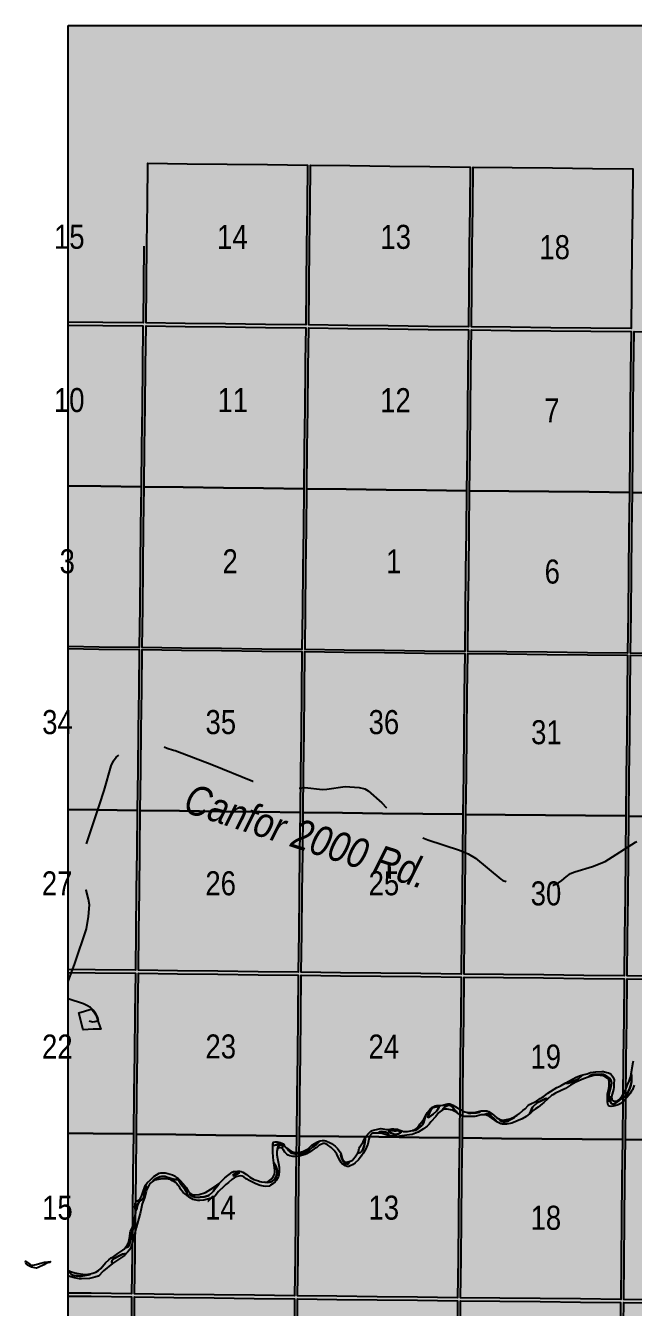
# Model space of a CAD drawing. Extents: x 403018 to 417191, y 6033193 to 6042673.
# Drawn here: x 412909.2 to 413111.7, y 6037380.5 to 6037807.5 of the extents above; entities that cross this region are included whole.
import ezdxf

# ---------------------------------------------------------------- set-up
doc = ezdxf.new("R2010")
doc.units = 0
doc.header["$LTSCALE"] = 5
doc.linetypes.add('DASHED2', pattern=[9.525, 6.35, -3.175])
for name, color, linetype in [('DML', 35, 'Continuous'), ('L-TITLEDB-T', 4, 'Continuous'), ('Quarters', 8, 'Continuous'), ('RoadSeg', 57, 'DASHED2'), ('T-WATER', 160, 'Continuous')]:
    doc.layers.add(name, color=color, linetype=linetype)
doc.layers.add('ROUTE-MAP-BACKGROUND-H', color=7, linetype='Continuous', true_color=0xf0ebff)
doc.styles.add('120', font='ARIALN.TTF', dxfattribs={"height": 13})
doc.styles.add('80L', font='ARIALN.TTF', dxfattribs={"height": 10})

msp = doc.modelspace()

# ---------------------------------------------------------------- hatches: boundary and pattern name
at = {"layer": 'ROUTE-MAP-BACKGROUND-H'}
h = msp.add_hatch(color=256, dxfattribs=at)
h.dxf.hatch_style = 1
h.paths.add_polyline_path([(412923.423, 6037807.465), (416092.9, 6037807.465), (416092.9, 6035965.758), (412923.423, 6035965.758)])

# ---------------------------------------------------------------- linework, layer by layer
at = {"layer": 'DML'}
msp.add_lwpolyline([(412933.983, 6037474.022), (412934.267, 6037473.163), (412933.969, 6037473.163), (412933.834, 6037473.163), (412931.761, 6037473.163), (412928.453, 6037472.926), (412926.96, 6037478.603), (412928.872, 6037479.203), (412930.666, 6037479.767), (412931.188, 6037479.93), (412931.353, 6037479.712), (412931.964, 6037478.907), (412932.68, 6037477.963), (412932.879, 6037477.362), (412933.449, 6037475.639), (412933.983, 6037474.022)], close=True, dxfattribs=at)
at = {"layer": 'Quarters'}
for points in [[(413002.697, 6037720.82), (413002.547, 6037707.765), (412989.167, 6037707.929), (412975.786, 6037708.093), (412962.406, 6037708.257), (412949.36, 6037708.416), (412949.514, 6037721.471), (412949.672, 6037734.861), (412949.83, 6037748.25), (412949.988, 6037761.639), (412963.028, 6037761.48), (412976.404, 6037761.316), (412989.78, 6037761.152), (413003.156, 6037760.989), (413003.003, 6037747.599), (413002.85, 6037734.21), (413002.697, 6037720.82)], [(413056.883, 6037720.163), (413056.739, 6037707.108), (413043.358, 6037707.27), (413029.978, 6037707.433), (413016.597, 6037707.595), (413003.551, 6037707.753), (413003.701, 6037720.808), (413003.854, 6037734.197), (413004.007, 6037747.587), (413004.16, 6037760.976), (413017.201, 6037760.819), (413030.577, 6037760.657), (413043.953, 6037760.496), (413057.329, 6037760.334), (413057.18, 6037746.944), (413057.032, 6037733.554), (413056.883, 6037720.163)], [(413070.794, 6037706.966), (413057.743, 6037707.098), (413057.888, 6037720.153), (413058.036, 6037733.544), (413058.184, 6037746.934), (413058.333, 6037760.324), (413071.379, 6037760.192), (413084.76, 6037760.056), (413098.141, 6037759.921), (413111.521, 6037759.785), (413111.378, 6037746.395), (413111.234, 6037733.005), (413111.091, 6037719.614), (413110.951, 6037706.558), (413097.565, 6037706.694), (413084.179, 6037706.83), (413070.794, 6037706.966)], [(413002.076, 6037666.593), (413001.923, 6037653.203), (412988.538, 6037653.367), (412975.153, 6037653.531), (412961.767, 6037653.695), (412948.717, 6037653.854), (412948.875, 6037667.244), (412949.032, 6037680.633), (412949.19, 6037694.023), (412949.348, 6037707.412), (412962.394, 6037707.252), (412975.775, 6037707.089), (412989.155, 6037706.925), (413002.536, 6037706.761), (413002.411, 6037695.846), (413002.383, 6037693.372), (413002.229, 6037679.982), (413002.076, 6037666.593)], [(413056.283, 6037665.933), (413056.134, 6037652.543), (413042.749, 6037652.706), (413029.364, 6037652.869), (413015.978, 6037653.032), (413002.928, 6037653.191), (413003.081, 6037666.581), (413003.234, 6037679.97), (413003.387, 6037693.36), (413003.54, 6037706.749), (413016.586, 6037706.591), (413029.966, 6037706.428), (413043.347, 6037706.266), (413056.728, 6037706.104), (413056.579, 6037692.714), (413056.431, 6037679.323), (413056.283, 6037665.933)], [(413070.194, 6037652.4), (413057.138, 6037652.533), (413057.287, 6037665.923), (413057.435, 6037679.313), (413057.584, 6037692.703), (413057.732, 6037706.094), (413070.783, 6037705.961), (413084.168, 6037705.826), (413097.554, 6037705.69), (413110.94, 6037705.554), (413110.796, 6037692.164), (413110.653, 6037678.773), (413110.509, 6037665.383), (413110.365, 6037651.993), (413096.975, 6037652.129), (413083.585, 6037652.264), (413070.194, 6037652.4)], [(413124.425, 6037651.85), (413111.37, 6037651.982), (413111.513, 6037665.373), (413111.657, 6037678.763), (413111.801, 6037692.154), (413111.944, 6037705.544), (413124.995, 6037705.412), (413138.38, 6037705.276), (413151.766, 6037705.14), (413165.151, 6037705.004), (413165.012, 6037691.614), (413164.874, 6037678.223), (413164.735, 6037664.833), (413164.596, 6037651.443), (413151.206, 6037651.578), (413137.816, 6037651.714), (413124.425, 6037651.85)], [(413001.464, 6037613.035), (413001.311, 6037599.645), (412987.921, 6037599.809), (412974.531, 6037599.973), (412961.14, 6037600.137), (412948.085, 6037600.297), (412948.243, 6037613.686), (412948.401, 6037627.075), (412948.559, 6037640.465), (412948.717, 6037653.854), (412961.767, 6037653.695), (412975.153, 6037653.531), (412988.538, 6037653.367), (413001.923, 6037653.203), (413001.77, 6037639.814), (413001.617, 6037626.424), (413001.464, 6037613.035)], [(413055.689, 6037612.372), (413055.541, 6037598.982), (413042.151, 6037599.146), (413028.761, 6037599.31), (413015.37, 6037599.473), (413002.315, 6037599.633), (413002.468, 6037613.023), (413002.621, 6037626.412), (413002.774, 6037639.802), (413002.928, 6037653.191), (413015.978, 6037653.032), (413029.364, 6037652.869), (413042.749, 6037652.706), (413056.134, 6037652.543), (413055.986, 6037639.153), (413055.837, 6037625.763), (413055.689, 6037612.372)], [(413069.605, 6037598.839), (413056.545, 6037598.972), (413056.693, 6037612.362), (413056.842, 6037625.752), (413056.99, 6037639.143), (413057.138, 6037652.533), (413070.194, 6037652.4), (413083.585, 6037652.264), (413096.975, 6037652.129), (413110.365, 6037651.993), (413110.222, 6037638.602), (413110.078, 6037625.212), (413109.935, 6037611.821), (413109.791, 6037598.431), (413096.396, 6037598.567), (413083.001, 6037598.703), (413069.605, 6037598.839)], [(413123.855, 6037598.288), (413110.795, 6037598.421), (413110.939, 6037611.811), (413111.082, 6037625.202), (413111.226, 6037638.592), (413111.37, 6037651.982), (413124.425, 6037651.85), (413137.816, 6037651.714), (413151.206, 6037651.578), (413164.596, 6037651.443), (413164.457, 6037638.052), (413164.318, 6037624.662), (413164.18, 6037611.271), (413164.041, 6037597.881), (413150.646, 6037598.017), (413137.251, 6037598.153), (413123.855, 6037598.288)], [(413000.843, 6037558.794), (413000.69, 6037545.4), (412987.295, 6037545.565), (412973.9, 6037545.729), (412960.505, 6037545.893), (412947.445, 6037546.053), (412947.603, 6037559.446), (412947.761, 6037572.839), (412947.919, 6037586.233), (412948.077, 6037599.627), (412961.133, 6037599.467), (412974.523, 6037599.304), (412987.913, 6037599.14), (413001.303, 6037598.976), (413001.15, 6037585.581), (413000.997, 6037572.187), (413000.843, 6037558.794)], [(413055.089, 6037558.134), (413054.941, 6037544.742), (413041.545, 6037544.905), (413028.15, 6037545.067), (413014.755, 6037545.23), (413001.695, 6037545.388), (413001.848, 6037558.782), (413002.001, 6037572.175), (413002.154, 6037585.569), (413002.307, 6037598.964), (413015.363, 6037598.804), (413028.753, 6037598.64), (413042.143, 6037598.476), (413055.533, 6037598.313), (413055.385, 6037584.919), (413055.237, 6037571.526), (413055.089, 6037558.134)], [(413069.01, 6037544.599), (413055.945, 6037544.732), (413056.093, 6037558.124), (413056.241, 6037571.516), (413056.389, 6037584.909), (413056.538, 6037598.302), (413069.598, 6037598.17), (413082.993, 6037598.034), (413096.389, 6037597.898), (413109.784, 6037597.762), (413109.64, 6037584.368), (413109.496, 6037570.974), (413109.352, 6037557.582), (413109.209, 6037544.19), (413095.809, 6037544.327), (413082.409, 6037544.463), (413069.01, 6037544.599)], [(413123.278, 6037544.048), (413110.213, 6037544.18), (413110.357, 6037557.572), (413110.5, 6037570.964), (413110.644, 6037584.358), (413110.788, 6037597.751), (413123.848, 6037597.619), (413137.244, 6037597.483), (413150.639, 6037597.347), (413164.034, 6037597.212), (413163.894, 6037583.818), (413163.755, 6037570.424), (413163.616, 6037557.032), (413163.476, 6037543.64), (413150.077, 6037543.776), (413136.677, 6037543.912), (413123.278, 6037544.048)], [(413000.231, 6037505.221), (413000.082, 6037492.162), (412986.682, 6037492.327), (412973.282, 6037492.491), (412959.882, 6037492.656), (412946.816, 6037492.816), (412946.971, 6037505.874), (412947.129, 6037519.267), (412947.287, 6037532.66), (412947.445, 6037546.053), (412960.505, 6037545.893), (412973.9, 6037545.729), (412987.295, 6037545.565), (413000.69, 6037545.4), (413000.537, 6037532.007), (413000.384, 6037518.614), (413000.231, 6037505.221)], [(413054.497, 6037504.567), (413054.352, 6037491.51), (413040.952, 6037491.671), (413027.552, 6037491.832), (413014.152, 6037491.993), (413001.086, 6037492.15), (413001.236, 6037505.208), (413001.389, 6037518.602), (413001.542, 6037531.995), (413001.695, 6037545.388), (413014.755, 6037545.23), (413028.15, 6037545.067), (413041.545, 6037544.905), (413054.941, 6037544.742), (413054.793, 6037531.351), (413054.645, 6037517.959), (413054.497, 6037504.567)], [(413068.426, 6037491.367), (413055.357, 6037491.5), (413055.501, 6037504.557), (413055.649, 6037517.949), (413055.797, 6037531.34), (413055.945, 6037544.732), (413069.01, 6037544.599), (413082.409, 6037544.463), (413095.809, 6037544.327), (413109.209, 6037544.19), (413109.072, 6037531.489), (413109.065, 6037530.798), (413108.921, 6037517.406), (413108.778, 6037504.014), (413108.638, 6037490.957), (413095.234, 6037491.094), (413081.83, 6037491.23), (413068.426, 6037491.367)], [(413122.711, 6037490.815), (413109.642, 6037490.947), (413109.782, 6037504.004), (413109.926, 6037517.396), (413110.069, 6037530.788), (413110.213, 6037544.18), (413123.278, 6037544.048), (413136.677, 6037543.912), (413150.077, 6037543.776), (413163.476, 6037543.64), (413163.337, 6037530.249), (413163.198, 6037516.857), (413163.059, 6037503.465), (413162.923, 6037490.408), (413149.519, 6037490.543), (413136.115, 6037490.679), (413122.711, 6037490.815)], [(412999.612, 6037450.978), (412999.459, 6037437.585), (412986.053, 6037437.75), (412972.648, 6037437.914), (412959.243, 6037438.079), (412946.172, 6037438.24), (412946.331, 6037451.633), (412946.489, 6037465.026), (412946.647, 6037478.419), (412946.805, 6037491.812), (412959.87, 6037491.651), (412973.27, 6037491.487), (412986.67, 6037491.322), (413000.071, 6037491.158), (412999.918, 6037477.765), (412999.765, 6037464.371), (412999.612, 6037450.978)], [(413053.897, 6037450.33), (413053.749, 6037436.939), (413040.344, 6037437.098), (413026.939, 6037437.258), (413013.533, 6037437.417), (413000.463, 6037437.573), (413000.538, 6037444.164), (413000.616, 6037450.966), (413000.769, 6037464.359), (413000.922, 6037477.753), (413001.075, 6037491.146), (413014.14, 6037490.989), (413027.541, 6037490.828), (413040.941, 6037490.667), (413054.341, 6037490.506), (413054.193, 6037477.114), (413054.045, 6037463.722), (413053.897, 6037450.33)], [(413067.827, 6037436.795), (413054.753, 6037436.928), (413054.901, 6037450.32), (413055.049, 6037463.712), (413055.197, 6037477.104), (413055.345, 6037490.496), (413068.415, 6037490.363), (413081.819, 6037490.226), (413095.223, 6037490.089), (413108.627, 6037489.953), (413108.483, 6037476.561), (413108.34, 6037463.169), (413108.196, 6037449.777), (413108.053, 6037436.385), (413094.644, 6037436.522), (413081.236, 6037436.658), (413067.827, 6037436.795)], [(413122.131, 6037436.242), (413109.057, 6037436.375), (413109.2, 6037449.767), (413109.344, 6037463.159), (413109.488, 6037476.551), (413109.631, 6037489.943), (413122.701, 6037489.81), (413136.105, 6037489.674), (413149.509, 6037489.539), (413162.913, 6037489.404), (413162.774, 6037476.012), (413162.635, 6037462.62), (413162.495, 6037449.228), (413162.356, 6037435.837), (413148.948, 6037435.971), (413135.539, 6037436.106), (413122.131, 6037436.242)], [(412998.999, 6037397.405), (412998.85, 6037384.347), (412985.44, 6037384.512), (412972.03, 6037384.677), (412958.62, 6037384.842), (412945.544, 6037385.002), (412945.698, 6037398.061), (412945.856, 6037411.454), (412946.014, 6037424.847), (412946.172, 6037438.24), (412959.243, 6037438.079), (412972.648, 6037437.914), (412986.053, 6037437.75), (412999.459, 6037437.585), (412999.306, 6037424.192), (412999.152, 6037410.798), (412998.999, 6037397.405)], [(413053.305, 6037396.763), (413053.161, 6037383.706), (413039.751, 6037383.864), (413026.34, 6037384.022), (413012.93, 6037384.181), (412999.854, 6037384.335), (413000.004, 6037397.393), (413000.157, 6037410.786), (413000.31, 6037424.18), (413000.463, 6037437.573), (413013.533, 6037437.417), (413026.939, 6037437.258), (413040.344, 6037437.098), (413053.749, 6037436.939), (413053.601, 6037423.547), (413053.453, 6037410.155), (413053.305, 6037396.763)], [(413067.243, 6037383.562), (413054.165, 6037383.696), (413054.309, 6037396.753), (413054.457, 6037410.145), (413054.605, 6037423.537), (413054.753, 6037436.928), (413067.827, 6037436.795), (413081.236, 6037436.658), (413094.644, 6037436.522), (413108.053, 6037436.385), (413107.909, 6037422.993), (413107.765, 6037409.601), (413107.622, 6037396.209), (413107.482, 6037383.152), (413094.069, 6037383.289), (413080.656, 6037383.426), (413067.243, 6037383.562)], [(413121.564, 6037383.009), (413108.486, 6037383.142), (413108.626, 6037396.199), (413108.77, 6037409.591), (413108.913, 6037422.983), (413109.057, 6037436.375), (413122.131, 6037436.242), (413135.539, 6037436.106), (413148.948, 6037435.971), (413162.356, 6037435.837), (413162.217, 6037422.445), (413162.078, 6037409.053), (413161.939, 6037395.661), (413161.803, 6037382.604), (413148.39, 6037382.738), (413148.354, 6037382.739), (413134.977, 6037382.873), (413121.564, 6037383.009)], [(412998.38, 6037343.163), (412998.227, 6037329.769), (412984.811, 6037329.935), (412971.396, 6037330.1), (412957.981, 6037330.265), (412944.9, 6037330.426), (412945.058, 6037343.819), (412945.216, 6037357.212), (412945.374, 6037370.605), (412945.532, 6037383.998), (412958.608, 6037383.837), (412972.018, 6037383.672), (412985.428, 6037383.507), (412998.839, 6037383.342), (412998.686, 6037369.949), (412998.533, 6037356.556), (412998.38, 6037343.163)], [(413052.706, 6037342.526), (413052.558, 6037329.135), (413039.142, 6037329.291), (413025.727, 6037329.448), (413012.311, 6037329.605), (412999.231, 6037329.758), (412999.384, 6037343.151), (412999.537, 6037356.544), (412999.69, 6037369.937), (412999.843, 6037383.331), (413012.919, 6037383.176), (413026.329, 6037383.018), (413039.739, 6037382.86), (413053.15, 6037382.702), (413053.002, 6037369.31), (413052.854, 6037355.918), (413052.706, 6037342.526)], [(413064.475, 6037329.012), (413053.562, 6037329.124), (413053.71, 6037342.516), (413053.858, 6037355.908), (413054.006, 6037369.3), (413054.154, 6037382.692), (413067.232, 6037382.558), (413080.645, 6037382.421), (413094.058, 6037382.284), (413107.471, 6037382.148), (413107.327, 6037368.756), (413107.184, 6037355.364), (413107.04, 6037341.972), (413106.897, 6037328.58), (413093.479, 6037328.717), (413080.062, 6037328.854), (413066.644, 6037328.99), (413064.475, 6037329.012)], [(413120.983, 6037328.437), (413107.901, 6037328.569), (413108.044, 6037341.961), (413108.188, 6037355.353), (413108.332, 6037368.745), (413108.475, 6037382.137), (413121.553, 6037382.005), (413134.966, 6037381.869), (413148.38, 6037381.735), (413161.793, 6037381.6), (413161.654, 6037368.208), (413161.514, 6037354.816), (413161.375, 6037341.424), (413161.236, 6037328.033), (413147.818, 6037328.167), (413134.401, 6037328.301), (413120.983, 6037328.437)]]:
    msp.add_lwpolyline(points, close=True, dxfattribs=at)
for points in [[(412948.657, 6037733.955), (412948.51, 6037721.483), (412948.356, 6037708.429), (412934.975, 6037708.592), (412923.423, 6037708.734)], [(412923.423, 6037707.73), (412934.963, 6037707.588), (412948.344, 6037707.424), (412948.186, 6037694.035), (412948.028, 6037680.646), (412947.87, 6037667.256), (412947.712, 6037653.867), (412934.327, 6037654.03), (412923.423, 6037654.164)], [(412923.423, 6037654.164), (412934.327, 6037654.03), (412947.712, 6037653.867), (412947.555, 6037640.477), (412947.397, 6037627.088), (412947.239, 6037613.698), (412947.081, 6037600.309), (412933.691, 6037600.473), (412923.423, 6037600.598)], [(412923.423, 6037599.928), (412933.683, 6037599.803), (412947.073, 6037599.639), (412946.915, 6037586.245), (412946.756, 6037572.851), (412946.598, 6037559.458), (412946.44, 6037546.065), (412933.045, 6037546.23), (412923.423, 6037546.347)], [(412923.423, 6037546.347), (412933.045, 6037546.23), (412946.44, 6037546.065), (412946.282, 6037532.672), (412946.124, 6037519.279), (412945.966, 6037505.886), (412945.812, 6037492.828), (412932.412, 6037492.993), (412923.423, 6037493.103)], [(412923.423, 6037492.098), (412932.4, 6037491.988), (412945.8, 6037491.824), (412945.642, 6037478.431), (412945.484, 6037465.038), (412945.326, 6037451.645), (412945.168, 6037438.252), (412931.763, 6037438.417), (412923.423, 6037438.519)], [(412923.423, 6037438.519), (412931.763, 6037438.417), (412945.168, 6037438.252), (412945.01, 6037424.859), (412944.852, 6037411.466), (412944.797, 6037406.779), (412944.694, 6037398.073), (412944.54, 6037385.015), (412931.13, 6037385.18), (412923.423, 6037385.275)], [(412923.423, 6037384.27), (412931.118, 6037384.176), (412944.528, 6037384.011), (412944.37, 6037370.618), (412944.212, 6037357.225), (412944.054, 6037343.832), (412943.896, 6037330.439), (412930.48, 6037330.604), (412923.423, 6037330.691)]]:
    msp.add_lwpolyline(points, dxfattribs=at)
at = {"layer": 'RoadSeg', "flags": 128}
for points in [[(412923.423, 6037489.055), (412925.639, 6037495.085), (412929.502, 6037506.607), (412930.201, 6037510.703), (412930.567, 6037514.566), (412930.234, 6037516.531), (412929.368, 6037519.461), (412927.637, 6037526.587), (412927.503, 6037527.819), (412927.87, 6037530.183), (412933.897, 6037547.933), (412935.396, 6037552.628), (412937.727, 6037560.886), (412938.526, 6037562.584), (412939.458, 6037563.817), (412940.357, 6037564.483), (412942.855, 6037565.615), (412944.287, 6037566.081), (412947.084, 6037566.68), (412951.213, 6037568.112), (412952.945, 6037568.112), (412953.811, 6037567.879), (412956.441, 6037566.78), (412958.473, 6037566.148), (412959.105, 6037565.948), (412971.293, 6037561.386), (412984.979, 6037555.758), (412989.208, 6037553.827), (412990.973, 6037553.36), (412993.304, 6037553.027), (412996.035, 6037552.994), (412999.265, 6037553.427), (413002.295, 6037553.627), (413008.189, 6037553.028), (413009.588, 6037553.094), (413015.682, 6037553.96), (413020.411, 6037553.727), (413022.209, 6037553.261), (413023.374, 6037552.561), (413027.903, 6037548.565), (413035.229, 6037540.84), (413036.561, 6037539.641), (413038.759, 6037538.109), (413043.254, 6037536.211), (413053.777, 6037532.847), (413056.641, 6037531.615), (413059.105, 6037530.117), (413067.53, 6037523.124), (413068.263, 6037522.725), (413073.124, 6037521.193), (413077.154, 6037520.493), (413080.184, 6037520.46), (413082.648, 6037520.693), (413084.946, 6037521.193), (413086.744, 6037521.925), (413087.91, 6037522.658), (413089.275, 6037523.923), (413090.807, 6037525.022), (413092.172, 6037525.588), (413098.1, 6037527.353), (413102.295, 6037529.018), (413112.418, 6037535.445), (413118.146, 6037538.076), (413122.975, 6037540.973), (413130.134, 6037544.669), (413132.965, 6037546.767), (413137.826, 6037551.795), (413139.058, 6037552.927), (413140.957, 6037554.426), (413142.688, 6037555.192), (413144.786, 6037555.658), (413145.718, 6037555.625), (413146.484, 6037555.392), (413147.65, 6037554.493), (413149.382, 6037551.662), (413150.114, 6037550.83), (413151.746, 6037549.897), (413155.642, 6037548.332), (413159.405, 6037546.201), (413160.57, 6037545.335), (413161.603, 6037544.203), (413163.534, 6037541.406), (413164.833, 6037539.974), (413165.898, 6037539.108), (413167.53, 6037538.409), (413173.191, 6037538.076), (413174.823, 6037537.51), (413176.521, 6037536.61), (413180.917, 6037533.614), (413183.847, 6037532.182), (413191.939, 6037527.453), (413199.631, 6037521.459), (413213.451, 6037511.502), (413215.882, 6037510.403), (413219.311, 6037509.504), (413233.164, 6037507.24), (413241.622, 6037505.109), (413244.986, 6037504.409), (413250.247, 6037504.11), (413260.737, 6037504.01), (413298.566, 6037504.01), (413323.374, 6037503.81), (413375.821, 6037503.877), (413378.619, 6037504.21), (413386.511, 6037506.74), (413389.042, 6037507.407), (413390.307, 6037507.506), (413391.173, 6037507.506), (413392.771, 6037507.074), (413394.203, 6037506.341), (413394.969, 6037505.708), (413393.204, 6037504.243), (413391.373, 6037502.178), (413387.909, 6037495.518), (413386.344, 6037491.855), (413386.078, 6037490.79), (413385.911, 6037487.36), (413386.677, 6037484.096), (413388.675, 6037478.036), (413389.075, 6037475.971), (413389.008, 6037473.241), (413388.642, 6037471.509), (413387.809, 6037469.245), (413382.248, 6037459.221), (413381.582, 6037456.757), (413381.416, 6037454.559), (413381.249, 6037399.947), (413380.95, 6037397.35), (413380.35, 6037394.786), (413379.118, 6037391.922), (413378.152, 6037390.29), (413376.154, 6037387.726), (413374.39, 6037385.895), (413372.991, 6037384.696), (413367.53, 6037380.9), (413366.098, 6037379.268), (413365.465, 6037377.669), (413360.437, 6037345.435), (413360.137, 6037344.403), (413359.404, 6037343.037), (413358.339, 6037341.872), (413341.656, 6037326.554), (413340.49, 6037324.656), (413336.794, 6037316.064), (413336.094, 6037313.634), (413334.962, 6037304.443), (413334.23, 6037301.679), (413332.931, 6037299.581), (413328.502, 6037294.12), (413327.303, 6037292.289), (413326.804, 6037291.289), (413326.371, 6037289.624), (413326.271, 6037287.36), (413326.671, 6037277.836), (413326.637, 6037271.243), (413326.404, 6037267.18), (413325.905, 6037247.833), (413325.705, 6037246.035), (413325.306, 6037244.337), (413323.74, 6037241.24), (413322.309, 6037239.275), (413321.077, 6037237.976), (413305.892, 6037225.788), (413304.293, 6037224.39), (413303.561, 6037223.258), (413303.261, 6037222.325), (413303.128, 6037220.76), (413304.093, 6037202.711), (413304.094, 6037200.214), (413303.794, 6037198.449), (413303.294, 6037197.35), (413302.662, 6037196.284), (413289.308, 6037177.703), (413284.047, 6037170.843), (413281.35, 6037168.113), (413278.153, 6037165.282), (413271.659, 6037160.087), (413270.061, 6037158.322), (413269.129, 6037156.791), (413268.296, 6037154.36), (413267.897, 6037152.362), (413267.763, 6037144.869), (413267.597, 6037142.905), (413262.768, 6037112.102), (413262.469, 6037109.405), (413262.302, 6037105.542), (413257.773, 6037101.08), (413256.774, 6037100.514), (413255.542, 6037100.347), (413251.679, 6037100.481), (413249.715, 6037101.146), (413247.317, 6037102.245), (413225.006, 6037113.001), (413222.675, 6037114.1), (413221.676, 6037114.366), (413220.477, 6037114.033), (413219.645, 6037113.534), (413211.253, 6037105.475), (413210.521, 6037104.61), (413210.088, 6037103.677)], [(412930.401, 6037475.971), (412931.5, 6037475.571), (412932.265, 6037475.672), (412933.498, 6037476.104), (412933.165, 6037477.27), (412932.565, 6037478.469), (412931.766, 6037479.534), (412930.8, 6037480.4), (412929.668, 6037481.099), (412928.469, 6037481.632), (412923.423, 6037483.308)]]:
    msp.add_lwpolyline(points, dxfattribs=at)
at = {"layer": 'ROUTE-MAP-BACKGROUND-H'}
msp.add_lwpolyline([(412923.423, 6037807.465), (416092.9, 6037807.465), (416092.9, 6035965.758), (412923.423, 6035965.758)], close=True, dxfattribs=at)
at = {"layer": 'T-WATER'}
for points in [[(412923.423, 6037392.864), (412923.525, 6037392.761), (412923.49, 6037392.566), (412924.469, 6037391.507), (412924.874, 6037391.259), (412925.979, 6037391.054), (412926.586, 6037391.016), (412927.133, 6037390.896), (412927.737, 6037390.889), (412930.756, 6037391.422), (412930.755, 6037391.634), (412931.63, 6037391.838), (412932.643, 6037392.249), (412933.495, 6037392.814), (412934.253, 6037393.467), (412935.89, 6037395.304), (412936.994, 6037396.358), (412937.752, 6037396.977), (412938.635, 6037397.498), (412939.906, 6037398.426), (412941.676, 6037399.557), (412942.058, 6037399.877), (412942.459, 6037400.344), (412943.447, 6037400.624), (412943.763, 6037400.976), (412943.883, 6037401.49), (412944.039, 6037402.69), (412944.337, 6037403.697), (412944.908, 6037406.409), (412945.329, 6037407.299), (412945.412, 6037407.877), (412945.588, 6037408.375), (412945.527, 6037408.971), (412945.41, 6037409.164), (412945.859, 6037411.629), (412945.907, 6037412.036), (412945.93, 6037412.879), (412946.177, 6037412.997), (412946.265, 6037413.543), (412946.556, 6037414.557), (412946.951, 6037415.503), (412947.248, 6037415.883), (412948.426, 6037416.733), (412948.641, 6037417.186), (412948.679, 6037417.783), (412948.892, 6037418.887), (412949.186, 6037419.913), (412949.547, 6037420.866), (412948.979, 6037420.599), (412949.202, 6037421.199), (412949.788, 6037422.016), (412950.928, 6037423.06), (412951.583, 6037423.8), (412951.973, 6037424.124), (412953.71, 6037425.189), (412954.286, 6037425.344), (412955.681, 6037425.314), (412956.657, 6037425.117), (412958.183, 6037424.664), (412959.043, 6037424.179), (412959.481, 6037423.807), (412960.048, 6037423.434), (412960.751, 6037422.723), (412962.379, 6037420.852), (412962.706, 6037420.452), (412963.539, 6037419.141), (412964.022, 6037418.597), (412963.997, 6037418.313), (412964.224, 6037417.855), (412964.624, 6037417.599), (412965.097, 6037417.387), (412965.648, 6037417.265), (412966.786, 6037417.153), (412967.418, 6037417.198), (412968.752, 6037417.324), (412969.911, 6037417.601), (412970.396, 6037417.834), (412971.475, 6037418.852), (412971.778, 6037419.219), (412972.043, 6037419.647), (412973.309, 6037421.132), (412973.687, 6037421.787), (412974.652, 6037422.598), (412975.658, 6037423.649), (412978.029, 6037425.522), (412978.523, 6037425.736), (412979.875, 6037425.859), (412980.505, 6037425.824), (412981.081, 6037425.726), (412981.553, 6037425.541), (412982.783, 6037424.728), (412983.928, 6037423.845), (412985.273, 6037423.111), (412986.803, 6037422.618), (412987.261, 6037422.416), (412987.807, 6037422.282), (412988.954, 6037422.201), (412989.91, 6037422.054), (412991.063, 6037422.353), (412992.071, 6037423.038), (412992.596, 6037423.842), (412992.985, 6037424.785), (412993.066, 6037425.38), (412993.05, 6037426.028), (412992.911, 6037426.578), (412992.547, 6037427.59), (412991.889, 6037428.654), (412991.687, 6037430.456), (412991.596, 6037432.446), (412991.601, 6037434.862), (412991.804, 6037434.38), (412992.871, 6037434.68), (412994.304, 6037435.364), (412995.101, 6037434.967), (412995.412, 6037434.576), (412995.584, 6037434.243), (412995.962, 6037433.771), (412996.431, 6037433.374), (412996.471, 6037433.155), (412996.765, 6037432.765), (412997.449, 6037432.102), (412997.877, 6037431.847), (412998.969, 6037431.596), (412999.639, 6037431.595), (413000.878, 6037431.736), (413001.434, 6037431.864), (413002.472, 6037432.234), (413003.425, 6037432.675), (413004.902, 6037433.96), (413006.129, 6037434.779), (413006.451, 6037435.131), (413007.421, 6037435.986), (413008.109, 6037436.117), (413008.741, 6037436.095), (413009.273, 6037435.952), (413010.733, 6037435.333), (413011.191, 6037435.074), (413012.385, 6037434.147), (413013.086, 6037433.436), (413014.021, 6037432.249), (413014.326, 6037431.574), (413014.202, 6037431.181), (413014.533, 6037430.125), (413015.011, 6037429.209), (413015.645, 6037428.469), (413016.114, 6037428.268), (413016.684, 6037428.345), (413016.983, 6037428.706), (413017.046, 6037429.051), (413017.71, 6037429.313), (413018.094, 6037429.583), (413018.436, 6037429.926), (413019.056, 6037430.692), (413019.9, 6037431.952), (413020.311, 6037431.966), (413020.824, 6037432.13), (413021.185, 6037432.462), (413021.478, 6037432.848), (413021.707, 6037433.308), (413022.007, 6037434.344), (413022.219, 6037435.463), (413022.364, 6037436.679), (413022.493, 6037437.23), (413022.549, 6037437.31), (413023.219, 6037438.21), (413024.275, 6037439.186), (413024.673, 6037439.468), (413026.97, 6037440.016), (413027.611, 6037440.038), (413029.41, 6037439.806), (413030.064, 6037439.798), (413031.261, 6037439.982), (413031.93, 6037440.025), (413033.103, 6037439.835), (413033.609, 6037439.691), (413034.536, 6037439.268), (413035.084, 6037439.132), (413035.709, 6037439.062), (413036.405, 6037439.073), (413038.109, 6037439.365), (413038.564, 6037439.368), (413039.088, 6037439.534), (413039.566, 6037439.763), (413041.115, 6037440.941), (413041.417, 6037441.304), (413041.805, 6037441.967), (413042.444, 6037444.287), (413043.118, 6037445.395), (413044.06, 6037446.505), (413044.799, 6037447.161), (413045.201, 6037447.449), (413045.659, 6037447.66), (413046.28, 6037447.753), (413047.576, 6037447.784), (413048.263, 6037447.876), (413049.317, 6037448.169), (413049.927, 6037448.254), (413050.583, 6037448.276), (413051.131, 6037448.133), (413051.6, 6037447.898), (413052.851, 6037447.064), (413053.855, 6037446.51), (413054.853, 6037445.912), (413055.584, 6037445.605), (413056.434, 6037445.396), (413056.88, 6037445.235), (413057.505, 6037445.187), (413059.461, 6037445.267), (413060.023, 6037445.374), (413060.525, 6037445.551), (413060.98, 6037445.921), (413062.317, 6037445.974), (413062.941, 6037445.921), (413063.426, 6037445.749), (413064.713, 6037444.917), (413066.226, 6037443.669), (413066.634, 6037443.396), (413067.271, 6037443.084), (413067.396, 6037442.685), (413067.773, 6037442.395), (413068.382, 6037442.323), (413069.043, 6037442.345), (413069.645, 6037442.46), (413070.13, 6037442.654), (413070.516, 6037442.942), (413071.458, 6037443.4), (413071.876, 6037443.677), (413072.081, 6037444.016), (413072.956, 6037444.502), (413073.787, 6037445.06), (413074.847, 6037446.059), (413075.625, 6037446.685), (413076.702, 6037447.733), (413077.119, 6037448.029), (413079.479, 6037449.188), (413080.681, 6037450.058), (413081.386, 6037450.487), (413082.007, 6037450.904), (413083.19, 6037451.854), (413086.26, 6037453.733), (413086.711, 6037454.007), (413087.662, 6037454.425), (413089.028, 6037455.151), (413089.971, 6037455.148), (413091.022, 6037455.512), (413093.345, 6037456.53), (413094.857, 6037457.993), (413096.347, 6037458.337), (413097.403, 6037458.721), (413099.212, 6037459.007), (413101.166, 6037459.122), (413101.801, 6037459.067), (413102.891, 6037458.786), (413103.405, 6037458.605), (413103.885, 6037458.358), (413104.298, 6037458.063), (413104.911, 6037457.318), (413105.129, 6037456.846), (413105.261, 6037456.302), (413105.253, 6037454.937), (413105.162, 6037453.696), (413105.068, 6037453.098), (413104.465, 6037450.79), (413104.319, 6037450.705), (413104.142, 6037450.217), (413104.125, 6037448.929), (413104.36, 6037448.483), (413104.797, 6037448.243), (413105.384, 6037448.341), (413106.236, 6037448.838), (413107.027, 6037449.394), (413107.77, 6037450.043), (413109.021, 6037450.844), (413109.344, 6037451.205), (413109.627, 6037451.617), (413110.05, 6037452.568), (413110.524, 6037453.465), (413110.88, 6037454.49), (413111.075, 6037455.64), (413111.053, 6037457.685), (413110.971, 6037458.338), (413111.618, 6037462.127), (413111.802, 6037462.658)], [(413111.961, 6037454.509), (413111.379, 6037452.973), (413111.132, 6037452.527), (413110.546, 6037451.682), (413109.63, 6037450.529), (413109.205, 6037450.085), (413108.614, 6037449.417), (413108.188, 6037449.043), (413107.524, 6037448.401), (413106.613, 6037447.929), (413105.537, 6037447.59), (413104.957, 6037447.477), (413104.324, 6037447.431), (413103.707, 6037447.492), (413103.364, 6037447.82), (413103.158, 6037448.309), (413103.087, 6037448.913), (413103.089, 6037449.431), (413103.363, 6037449.189), (413103.61, 6037449.335), (413103.516, 6037450.617), (413103.546, 6037451.269), (413103.707, 6037452.441), (413104.144, 6037454.051), (413104.382, 6037455.188), (413104.344, 6037455.836), (413104.144, 6037456.338), (413103.857, 6037456.75), (413103.084, 6037457.346), (413102.208, 6037457.862), (413101.723, 6037458.05), (413101.136, 6037458.169), (413098.433, 6037458.111), (413097.869, 6037457.988), (413097.4, 6037457.783), (413097.022, 6037457.463), (413097.028, 6037457.273), (413095.074, 6037456.662), (413092.586, 6037455.572), (413090.808, 6037454.542), (413089.076, 6037453.426), (413085.777, 6037451.803), (413084.875, 6037451.295), (413084.471, 6037451.039), (413083.05, 6037449.808), (413082.601, 6037450.055), (413082.092, 6037449.888), (413080.757, 6037449.171), (413079.755, 6037448.7), (413078.132, 6037447.164), (413077.233, 6037445.071), (413075.964, 6037444.119), (413074.636, 6037443.339), (413071.213, 6037441.904), (413070.68, 6037441.74), (413069.479, 6037441.551), (413068.144, 6037441.546), (413067.594, 6037441.662), (413066.427, 6037442.195), (413065.529, 6037443.144), (413064.422, 6037444.153), (413063.763, 6037444.846), (413063.31, 6037445.071), (413062.745, 6037444.97), (413062.271, 6037444.751), (413062.186, 6037444.63), (413061.013, 6037444.62), (413059.46, 6037444.154), (413058.851, 6037444.087), (413055.497, 6037444.064), (413054.835, 6037444.245), (413054.451, 6037444.4), (413053.836, 6037444.783), (413052.86, 6037445.384), (413052.682, 6037445.815), (413051.993, 6037446.494), (413051.387, 6037447.269), (413051.05, 6037447.627), (413050.594, 6037447.868), (413050.027, 6037447.837), (413048.872, 6037447.285), (413047.993, 6037446.178), (413047.177, 6037445.632), (413046.837, 6037445.271), (413045.912, 6037444.121), (413044.256, 6037442.306), (413043.669, 6037441.527), (413043.008, 6037440.827), (413041.806, 6037439.959), (413040.92, 6037439.461), (413040.069, 6037438.902), (413039.09, 6037438.497), (413038.027, 6037438.139), (413036.255, 6037437.811), (413033.844, 6037437.522), (413033.203, 6037437.466), (413031.887, 6037437.489), (413029.997, 6037437.8), (413030.077, 6037438.29), (413029.833, 6037438.587), (413029.14, 6037438.845), (413027.828, 6037439.045), (413027.161, 6037438.955), (413026.852, 6037438.565), (413025.525, 6037438.578), (413024.884, 6037438.518), (413024.432, 6037438.283), (413024.107, 6037437.944), (413023.795, 6037437.295), (413023.54, 6037436.482), (413023.213, 6037434.821), (413022.382, 6037432.849), (413021.607, 6037431.647), (413021.289, 6037431.285), (413021.04, 6037430.845), (413020.148, 6037429.675), (413019.078, 6037428.673), (413018.318, 6037428.075), (413017.415, 6037427.606), (413016.912, 6037427.422), (413016.311, 6037427.392), (413015.842, 6037427.615), (413014.638, 6037428.46), (413014.327, 6037428.807), (413013.799, 6037429.598), (413012.877, 6037431.499), (413012.328, 6037432.349), (413012.02, 6037432.728), (413010.988, 6037433.719), (413009.845, 6037434.595), (413009.405, 6037434.864), (413008.928, 6037435.051), (413008.329, 6037435.089), (413007.352, 6037434.682), (413006.946, 6037434.408), (413006.221, 6037433.763), (413005.365, 6037433.258), (413004.163, 6037432.396), (413002.843, 6037431.657), (413002.362, 6037431.438), (413000.386, 6037430.823), (412999.38, 6037430.708), (412998.316, 6037430.755), (412997.21, 6037431.012), (412996.689, 6037431.192), (412996.304, 6037431.496), (412995.62, 6037432.177), (412995.092, 6037433.042), (412994.704, 6037433.469), (412994.836, 6037433.867), (412994.82, 6037434.479), (412994.298, 6037434.636), (412993.77, 6037434.494), (412993.405, 6037434.177), (412993.217, 6037433.684), (412993.197, 6037433.258), (412992.976, 6037432.581), (412992.943, 6037431.353), (412993.099, 6037430.126), (412993.491, 6037428.419), (412993.662, 6037427.236), (412993.697, 6037425.883), (412993.571, 6037424.657), (412993.439, 6037424.127), (412993.209, 6037423.65), (412992.731, 6037422.767), (412992.421, 6037422.368), (412991.669, 6037421.733), (412990.844, 6037421.17), (412990.365, 6037420.912), (412989.104, 6037420.814), (412988.494, 6037420.855), (412987.376, 6037421.07), (412985.924, 6037421.657), (412983.983, 6037422.63), (412982.688, 6037423.37), (412981.889, 6037423.947), (412981.417, 6037424.164), (412980.892, 6037424.293), (412980.244, 6037424.249), (412979.67, 6037424.117), (412979.189, 6037423.922), (412978.736, 6037423.662), (412977.905, 6037423.058), (412976.809, 6037422.067), (412975.985, 6037421.453), (412975.624, 6037421.135), (412974.961, 6037420.393), (412973.821, 6037419.454), (412973.484, 6037419.102), (412972.413, 6037417.69), (412971.892, 6037417.244), (412971.408, 6037417.029), (412969.805, 6037416.515), (412968.625, 6037416.241), (412967.301, 6037416.125), (412966.641, 6037416.131), (412965.507, 6037416.293), (412965.021, 6037416.457), (412963.743, 6037417.19), (412963.202, 6037417.992), (412963.01, 6037418.49), (412962.512, 6037419.407), (412962.31, 6037419.904), (412961.727, 6037420.7), (412961.069, 6037421.459), (412960.281, 6037422.801), (412959.917, 6037423.105), (412959.191, 6037423.111), (412958.733, 6037423.109), (412956.189, 6037423.868), (412955.719, 6037424.064), (412955.139, 6037424.143), (412954.473, 6037424.114), (412953.905, 6037423.992), (412952.914, 6037423.58), (412951.968, 6037422.999), (412951.807, 6037422.625), (412950.635, 6037421.746), (412950.353, 6037421.366), (412949.978, 6037420.415), (412949.524, 6037419.519), (412949.352, 6037419.042), (412948.811, 6037416.948), (412948.099, 6037414.977), (412947.687, 6037413.373), (412947.398, 6037411.79), (412947.308, 6037411.436), (412946.071, 6037406.968), (412945.789, 6037405.653), (412945.313, 6037403.585), (412944.947, 6037402.612), (412944.739, 6037401.835), (412944.487, 6037401.016), (412944.043, 6037400.101), (412943.797, 6037399.67), (412943.137, 6037398.855), (412942.705, 6037398.489), (412941.517, 6037398.255), (412940.578, 6037397.811), (412938.785, 6037396.819), (412938.379, 6037396.541), (412938.02, 6037396.222), (412937.918, 6037395.683), (412938.199, 6037395.076), (412935.165, 6037392.623), (412934.792, 6037392.276), (412933.826, 6037391.183), (412933.412, 6037390.905), (412932.333, 6037390.55), (412930.515, 6037390.163), (412927.823, 6037389.983), (412927.217, 6037390.028), (412925.537, 6037390.314), (412923.552, 6037390.921), (412923.423, 6037391.17)], [(412923.423, 6037391.17), (412923.552, 6037390.921), (412923.423, 6037390.976)]]:
    msp.add_lwpolyline(points, dxfattribs=at)
for points in [[(413094.857, 6037457.993), (413093.345, 6037456.53), (413091.022, 6037455.512), (413089.971, 6037455.148), (413089.028, 6037455.151), (413092.651, 6037457.132), (413094.063, 6037457.757), (413094.857, 6037457.993)], [(413103.089, 6037449.431), (413103.133, 6037451.565), (413103.494, 6037453.234), (413103.65, 6037454.434), (413103.622, 6037455.773), (413103.488, 6037456.337), (413103.207, 6037456.762), (413102.349, 6037457.277), (413101.872, 6037457.499), (413101.361, 6037457.685), (413100.793, 6037457.782), (413100.147, 6037457.834), (413098.817, 6037457.824), (413097.724, 6037457.529), (413097.028, 6037457.273), (413097.022, 6037457.463), (413097.4, 6037457.783), (413097.869, 6037457.988), (413098.433, 6037458.111), (413101.136, 6037458.169), (413101.723, 6037458.05), (413102.208, 6037457.862), (413103.084, 6037457.346), (413103.857, 6037456.75), (413104.144, 6037456.338), (413104.344, 6037455.836), (413104.382, 6037455.188), (413104.144, 6037454.051), (413103.707, 6037452.441), (413103.546, 6037451.269), (413103.516, 6037450.617), (413103.61, 6037449.335), (413103.363, 6037449.189), (413103.089, 6037449.431)], [(413110.971, 6037458.338), (413111.053, 6037457.685), (413111.075, 6037455.64), (413110.88, 6037454.49), (413110.524, 6037453.465), (413110.05, 6037452.568), (413109.627, 6037451.617), (413109.344, 6037451.205), (413109.021, 6037450.844), (413107.77, 6037450.043), (413107.027, 6037449.394), (413106.236, 6037448.838), (413105.384, 6037448.341), (413104.797, 6037448.243), (413104.36, 6037448.483), (413104.125, 6037448.929), (413104.142, 6037450.217), (413104.319, 6037450.705), (413104.465, 6037450.79), (413104.529, 6037449.755), (413104.854, 6037449.398), (413105.34, 6037449.182), (413105.938, 6037449.173), (413106.451, 6037449.353), (413106.89, 6037449.62), (413107.851, 6037450.719), (413108.212, 6037451.276), (413108.656, 6037452.005), (413109.237, 6037453.136), (413109.668, 6037454.448), (413110.307, 6037455.873), (413110.683, 6037456.872), (413110.839, 6037457.383), (413110.971, 6037458.338)], [(413083.05, 6037449.808), (413081.9, 6037448.702), (413081.362, 6037448.257), (413079.944, 6037447.212), (413079.061, 6037446.66), (413078.283, 6037446.028), (413077.59, 6037445.346), (413077.233, 6037445.071), (413078.132, 6037447.164), (413079.755, 6037448.7), (413080.757, 6037449.171), (413082.092, 6037449.888), (413082.601, 6037450.055), (413083.05, 6037449.808)], [(413043.194, 6037444.091), (413043.361, 6037443.791), (413043.833, 6037443.991), (413045.007, 6037444.865), (413046.075, 6037445.873), (413046.683, 6037446.642), (413046.853, 6037447.156), (413047.004, 6037447.443), (413046.068, 6037447.328), (413045.525, 6037447.196), (413044.999, 6037447.024), (413044.62, 6037446.716), (413044.067, 6037445.888), (413043.66, 6037444.956), (413043.194, 6037444.091)], [(413043.361, 6037443.791), (413043.194, 6037444.091), (413043.66, 6037444.956), (413044.067, 6037445.888), (413044.62, 6037446.716), (413044.999, 6037447.024), (413045.525, 6037447.196), (413046.068, 6037447.328), (413047.004, 6037447.443), (413046.853, 6037447.156), (413046.683, 6037446.642), (413046.075, 6037445.873), (413045.007, 6037444.865), (413043.833, 6037443.991), (413043.361, 6037443.791)], [(413052.86, 6037445.384), (413051.295, 6037446.148), (413049.656, 6037446.555), (413048.994, 6037446.57), (413048.447, 6037446.426), (413048.197, 6037446.289), (413047.993, 6037446.178), (413048.872, 6037447.285), (413050.027, 6037447.837), (413050.594, 6037447.868), (413051.05, 6037447.627), (413051.387, 6037447.269), (413051.993, 6037446.494), (413052.682, 6037445.815), (413052.86, 6037445.384)], [(413060.98, 6037445.921), (413060.525, 6037445.551), (413060.023, 6037445.374), (413059.461, 6037445.267), (413057.505, 6037445.187), (413056.88, 6037445.235), (413056.434, 6037445.396), (413057.375, 6037445.379), (413059.244, 6037445.57), (413060.98, 6037445.921)], [(413066.427, 6037442.195), (413063.791, 6037444.038), (413062.831, 6037444.474), (413062.186, 6037444.63), (413062.271, 6037444.751), (413062.745, 6037444.97), (413063.31, 6037445.071), (413063.763, 6037444.846), (413064.422, 6037444.153), (413065.529, 6037443.144), (413066.427, 6037442.195)], [(413042.444, 6037444.287), (413041.805, 6037441.967), (413041.417, 6037441.304), (413041.115, 6037440.941), (413039.566, 6037439.763), (413039.088, 6037439.534), (413038.564, 6037439.368), (413038.109, 6037439.365), (413038.652, 6037439.6), (413039.082, 6037439.854), (413039.497, 6037440.119), (413039.856, 6037440.428), (413040.665, 6037441.658), (413041.874, 6037443.211), (413042.444, 6037444.287)], [(413072.081, 6037444.016), (413071.876, 6037443.677), (413071.458, 6037443.4), (413070.516, 6037442.942), (413070.13, 6037442.654), (413069.645, 6037442.46), (413069.043, 6037442.345), (413068.382, 6037442.323), (413067.773, 6037442.395), (413067.396, 6037442.685), (413067.271, 6037443.084), (413068.132, 6037442.891), (413068.815, 6037442.94), (413069.415, 6037443.055), (413070.577, 6037443.333), (413071.1, 6037443.525), (413072.081, 6037444.016)], [(413022.493, 6037437.23), (413022.364, 6037436.679), (413022.219, 6037435.463), (413022.007, 6037434.344), (413021.707, 6037433.308), (413021.478, 6037432.848), (413021.185, 6037432.462), (413020.824, 6037432.13), (413020.311, 6037431.966), (413019.9, 6037431.952), (413020.105, 6037432.417), (413020.404, 6037433.48), (413020.634, 6037433.959), (413021.669, 6037435.661), (413022.102, 6037436.609), (413022.493, 6037437.23)], [(413029.997, 6037437.8), (413028.041, 6037438.393), (413026.953, 6037438.556), (413026.852, 6037438.565), (413027.161, 6037438.955), (413027.828, 6037439.045), (413029.14, 6037438.845), (413029.833, 6037438.587), (413030.077, 6037438.29), (413029.997, 6037437.8)], [(413030.752, 6037438.683), (413031.694, 6037438.258), (413032.234, 6037438.134), (413032.893, 6037438.16), (413033.443, 6037438.319), (413034.044, 6037438.676), (413034.31, 6037438.834), (413034.044, 6037439.038), (413033.819, 6037439.21), (413033.32, 6037439.373), (413032.728, 6037439.285), (413032.062, 6037439.281), (413030.889, 6037439.471), (413030.337, 6037439.362), (413030.332, 6037438.928), (413030.752, 6037438.683)], [(413032.234, 6037438.134), (413031.694, 6037438.258), (413030.752, 6037438.683), (413030.332, 6037438.928), (413030.337, 6037439.362), (413030.889, 6037439.471), (413032.062, 6037439.281), (413032.728, 6037439.285), (413033.32, 6037439.373), (413033.819, 6037439.21), (413034.044, 6037439.038), (413034.31, 6037438.834), (413034.044, 6037438.676), (413033.443, 6037438.319), (413032.893, 6037438.16), (413032.234, 6037438.134)], [(412994.304, 6037435.364), (412992.871, 6037434.68), (412991.804, 6037434.38), (412991.601, 6037434.862), (412991.845, 6037435.554), (412992.407, 6037435.651), (412993.059, 6037435.655), (412993.624, 6037435.564), (412994.304, 6037435.364)], [(412994.704, 6037433.469), (412994.543, 6037433.525), (412993.781, 6037433.787), (412993.197, 6037433.258), (412993.217, 6037433.684), (412993.405, 6037434.177), (412993.77, 6037434.494), (412994.298, 6037434.636), (412994.82, 6037434.479), (412994.836, 6037433.867), (412994.704, 6037433.469)], [(413007.421, 6037435.986), (413006.451, 6037435.131), (413006.129, 6037434.779), (413004.902, 6037433.96), (413003.425, 6037432.675), (413002.472, 6037432.234), (413001.434, 6037431.864), (413000.878, 6037431.736), (412999.639, 6037431.595), (412998.969, 6037431.596), (412997.877, 6037431.847), (412997.449, 6037432.102), (412996.765, 6037432.765), (412996.471, 6037433.155), (412996.431, 6037433.374), (412997.108, 6037432.845), (412998.042, 6037432.358), (412998.553, 6037432.182), (412999.396, 6037432.075), (413000.401, 6037432.134), (413001.545, 6037432.391), (413002.057, 6037432.601), (413003.404, 6037433.287), (413003.757, 6037433.603), (413004.387, 6037434.362), (413004.738, 6037434.687), (413006.531, 6037435.625), (413007.421, 6037435.986)], [(412991.889, 6037428.654), (412992.547, 6037427.59), (412992.911, 6037426.578), (412993.05, 6037426.028), (412993.066, 6037425.38), (412992.985, 6037424.785), (412992.596, 6037423.842), (412992.071, 6037423.038), (412991.063, 6037422.353), (412989.91, 6037422.054), (412988.954, 6037422.201), (412989.659, 6037422.225), (412990.4, 6037422.611), (412991.078, 6037423.167), (412991.71, 6037423.956), (412992.207, 6037424.882), (412992.271, 6037425.497), (412992.237, 6037426.15), (412991.889, 6037428.654)], [(413017.046, 6037429.051), (413016.983, 6037428.706), (413016.684, 6037428.345), (413016.114, 6037428.268), (413015.645, 6037428.469), (413015.011, 6037429.209), (413014.533, 6037430.125), (413014.202, 6037431.181), (413014.326, 6037431.574), (413014.68, 6037430.14), (413014.899, 6037429.673), (413015.199, 6037429.278), (413015.57, 6037428.97), (413016.118, 6037428.861), (413017.046, 6037429.051)], [(412959.917, 6037423.105), (412960.281, 6037422.801), (412961.069, 6037421.459), (412961.727, 6037420.7), (412962.31, 6037419.904), (412962.512, 6037419.407), (412963.01, 6037418.49), (412963.202, 6037417.992), (412963.743, 6037417.19), (412962.952, 6037417.846), (412962.121, 6037418.402), (412961.772, 6037418.714), (412960.822, 6037419.924), (412960.589, 6037420.388), (412959.994, 6037421.2), (412959.756, 6037421.664), (412959.43, 6037421.934), (412958.866, 6037422.313), (412958.156, 6037422.645), (412957.31, 6037423.152), (412956.749, 6037423.237), (412955.492, 6037423.286), (412954.149, 6037423.185), (412952.879, 6037423.027), (412952.322, 6037422.886), (412951.807, 6037422.625), (412951.968, 6037422.999), (412952.914, 6037423.58), (412953.905, 6037423.992), (412954.473, 6037424.114), (412955.139, 6037424.143), (412955.719, 6037424.064), (412956.189, 6037423.868), (412958.733, 6037423.109), (412959.191, 6037423.111), (412959.917, 6037423.105)], [(412978.318, 6037424.392), (412978.428, 6037424.658), (412978.665, 6037424.941), (412979.725, 6037425.261), (412980.347, 6037425.287), (412979.985, 6037425.014), (412979.467, 6037424.823), (412979.036, 6037424.557), (412978.585, 6037424.453), (412978.318, 6037424.392)], [(412978.318, 6037424.392), (412978.585, 6037424.453), (412979.036, 6037424.557), (412979.467, 6037424.823), (412979.985, 6037425.014), (412980.347, 6037425.287), (412979.725, 6037425.261), (412978.665, 6037424.941), (412978.428, 6037424.658), (412978.318, 6037424.392)], [(412948.979, 6037420.599), (412949.547, 6037420.866), (412949.186, 6037419.913), (412948.892, 6037418.887), (412948.679, 6037417.783), (412948.641, 6037417.186), (412948.426, 6037416.733), (412947.248, 6037415.883), (412946.951, 6037415.503), (412946.556, 6037414.557), (412946.265, 6037413.543), (412946.177, 6037412.997), (412945.93, 6037412.879), (412945.876, 6037413.047), (412945.755, 6037413.419), (412945.657, 6037414.014), (412945.688, 6037414.655), (412945.791, 6037415.202), (412945.904, 6037415.434), (412946.01, 6037415.652), (412946.367, 6037415.984), (412946.85, 6037416.182), (412947.241, 6037416.472), (412947.53, 6037416.852), (412947.969, 6037417.763), (412948.277, 6037418.758), (412948.979, 6037420.599)], [(412973.687, 6037421.787), (412973.309, 6037421.132), (412972.043, 6037419.647), (412971.778, 6037419.219), (412971.475, 6037418.852), (412970.396, 6037417.834), (412969.911, 6037417.601), (412968.752, 6037417.324), (412967.418, 6037417.198), (412966.786, 6037417.153), (412965.648, 6037417.265), (412965.097, 6037417.387), (412964.624, 6037417.599), (412964.224, 6037417.855), (412963.997, 6037418.313), (412964.022, 6037418.597), (412964.208, 6037418.382), (412964.601, 6037418.103), (412965.097, 6037417.944), (412965.762, 6037417.953), (412967.016, 6037418.134), (412969.198, 6037418.813), (412970.041, 6037419.368), (412970.982, 6037419.891), (412972.451, 6037420.89), (412973.1, 6037421.314), (412973.687, 6037421.787)], [(412945.41, 6037409.164), (412945.527, 6037408.971), (412945.588, 6037408.375), (412945.412, 6037407.877), (412945.329, 6037407.299), (412944.908, 6037406.409), (412944.337, 6037403.697), (412944.039, 6037402.69), (412943.883, 6037401.49), (412943.763, 6037400.976), (412943.447, 6037400.624), (412942.459, 6037400.344), (412943.233, 6037401.477), (412943.483, 6037401.944), (412943.656, 6037402.419), (412943.974, 6037404.095), (412944.059, 6037405.299), (412944.167, 6037405.868), (412944.802, 6037407.213), (412945.202, 6037408.286), (412945.41, 6037409.164)], [(412943.137, 6037398.855), (412942.189, 6037397.787), (412939.189, 6037395.795), (412938.199, 6037395.076), (412937.918, 6037395.683), (412938.02, 6037396.222), (412938.379, 6037396.541), (412938.785, 6037396.819), (412940.578, 6037397.811), (412941.517, 6037398.255), (412942.705, 6037398.489), (412943.137, 6037398.855)], [(412917.681, 6037395.787), (412917.349, 6037395.458), (412916.689, 6037395.39), (412916.188, 6037395.179), (412915.288, 6037394.662), (412913.382, 6037393.796), (412912.873, 6037393.612), (412912.285, 6037393.63), (412911.232, 6037393.931), (412910.306, 6037394.324), (412909.871, 6037394.578), (412909.537, 6037394.944), (412909.303, 6037395.393), (412909.246, 6037395.939), (412910.595, 6037394.841), (412911.021, 6037394.597), (412911.595, 6037394.511), (412912.793, 6037394.742), (412913.834, 6037395.123), (412915.516, 6037395.6), (412917.681, 6037395.787)], [(412930.755, 6037391.634), (412930.756, 6037391.422), (412927.737, 6037390.889), (412927.133, 6037390.896), (412926.586, 6037391.016), (412925.979, 6037391.054), (412924.874, 6037391.259), (412924.469, 6037391.507), (412923.49, 6037392.566), (412923.525, 6037392.761), (412924.188, 6037392.426), (412925.667, 6037391.951), (412926.753, 6037391.732), (412929.079, 6037391.499), (412930.755, 6037391.634)]]:
    msp.add_lwpolyline(points, close=True, dxfattribs=at)

# ---------------------------------------------------------------- texts
at = {"layer": 'L-TITLEDB-T', "insert": (412963.861, 6037555.398), "char_height": 10, "attachment_point": 1, "rotation": 342.05472, "style": '80L', "bg_fill": 1, "box_fill_scale": 1.15, "bg_fill_color": 256, "bg_fill_true_color": 15789055, "bg_fill_transparency": 0}
msp.add_mtext_dynamic_manual_height_columns('\\pi0.56842;{\\fArial Narrow|b0|i1|c0|p34;Canfor 2000 Rd.}', width=83.01951, gutter_width=50, heights=[0], dxfattribs=at)
at = {"layer": 'RoadSeg', "style": '120'}
for s, height, p in [('15', 8.0041, (412918.693, 6037733.119)), ('14', 8.0041, (412973.018, 6037733.084)), ('13', 8.0041, (413027.427, 6037733.104)), ('18', 8.0041, (413080.384, 6037729.665)), ('10', 8.0041, (412918.667, 6037678.74)), ('11', 8.0041, (412973.17, 6037678.721)), ('12', 8.0041, (413027.35, 6037678.705)), ('7', 8.004, (413082.008, 6037675.282)), ('3', 8.004, (412920.562, 6037625.048)), ('2', 8.004, (412974.826, 6037625.013)), ('1', 8.004, (413029.33, 6037625.028)), ('6', 8.004, (413082.153, 6037621.6)), ('34', 8.0041, (412914.761, 6037571.466)), ('35', 8.0041, (412969.163, 6037571.466)), ('36', 8.0041, (413023.504, 6037571.457)), ('31', 8.0041, (413077.636, 6037568.095)), ('27', 8.0041, (412914.643, 6037517.738)), ('26', 8.0041, (412969.117, 6037517.765)), ('25', 8.0041, (413023.504, 6037517.773)), ('30', 8.0041, (413077.495, 6037514.403)), ('22', 8.0041, (412914.707, 6037463.375)), ('23', 8.0041, (412969.147, 6037463.41)), ('24', 8.0041, (413023.465, 6037463.375)), ('19', 8.0041, (413077.42, 6037460.048)), ('15', 8.0041, (412914.733, 6037409.733)), ('14', 8.0041, (412969.058, 6037409.698)), ('13', 8.0041, (413023.467, 6037409.717)), ('18', 8.0041, (413077.455, 6037406.347))]:
    msp.add_text(s, height=height, dxfattribs=at).set_placement(p)

doc.saveas('drawing.dxf')
